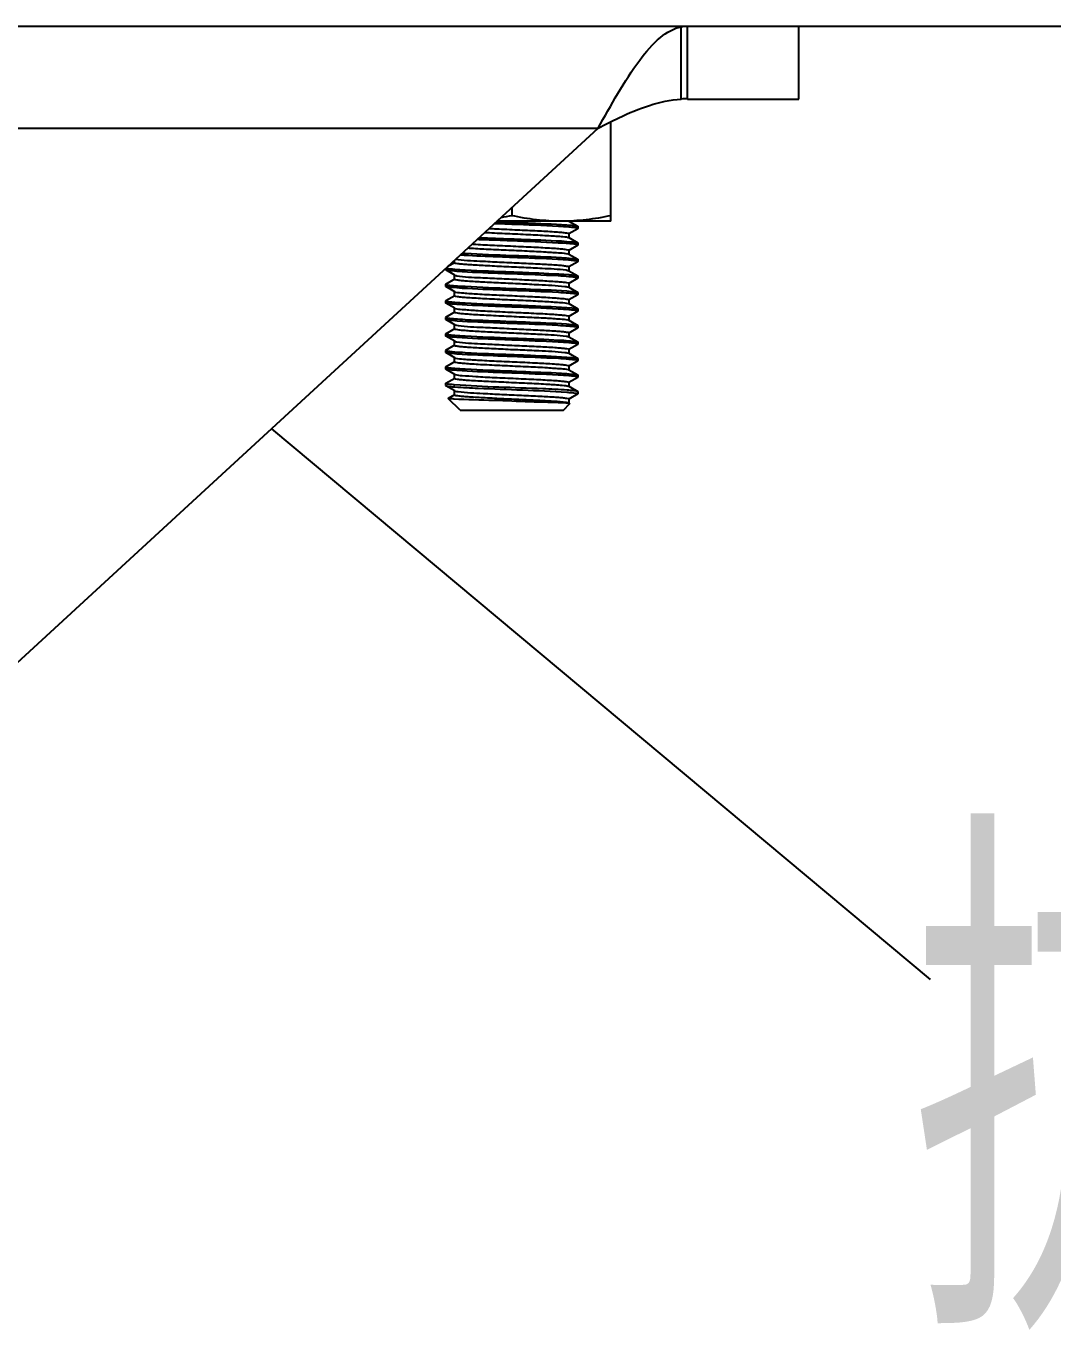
# Model space of a CAD drawing. Extents: x 27938 to 1507990, y 110129 to 923079.
# Drawn here: x 462158 to 463042, y 368415 to 369538 of the extents above; entities that cross this region are included whole.
import ezdxf

# ---------------------------------------------------------------- set-up
doc = ezdxf.new("R2010")
doc.units = 0
doc.header["$LTSCALE"] = 1000
doc.header["$MEASUREMENT"] = 0
doc.layers.add('BZ', color=2, linetype='Continuous')
doc.layers.add('W_DIM', color=4, linetype='Continuous')
doc.styles.get("Standard").update_dxf_attribs({"font": 'gbenor.shx', "bigfont": 'gbcbig.shx'})
doc.styles.add('wwp100', font='txt.shx', dxfattribs={"width": 0.7, "height": 400, "bigfont": 'hztxt.shx'})
doc.dimstyles.get("Standard").update_dxf_attribs({"dimtxt": 0.18, "dimasz": 0.18, "dimexe": 0.18, "dimexo": 0.0625, "dimgap": 0.09, "dimtad": 0, "dimtih": 1, "dimtoh": 1, "dimdec": 4, "dimzin": 0, "dimdsep": 46, "dimtxsty": 'Standard', "dimcen": 0.09, "dimadec": 0, "dimazin": 0, "dimtfac": 1, "dimtdec": 4, "dimtofl": 0, "dimtmove": 0, "dimatfit": 3, "dimfxl": 1, "dimtolj": 1, "dimtzin": 0, "dimarcsym": 0})

msp = doc.modelspace()

# ---------------------------------------------------------------- linework, layer by layer
at = {"linetype": 'Continuous'}
for p, q in [((461755.7, 369537.9), (462823.6, 369537.9)), ((462722.2, 369475), (462722.2, 369537.4)), ((462727.5, 369475.1), (462727.5, 369537.9)), ((462823.6, 369475.1), (462823.6, 369537.9)), ((462727.5, 369475.1), (462823.6, 369475.1)), ((462661.6, 369369.8), (462661.6, 369455.6)), ((461755.7, 369450), (462650.6, 369450)), ((462071.8, 368917.4), (462650.6, 369450)), ((462576.2, 369381.5), (462576.2, 369374.6)), ((462661.6, 369369.8), (462563.4, 369369.8)), ((462625.3, 369369.9), (462633, 369365.5)), ((462633, 369363.4), (462625.3, 369358.9)), ((462633, 369365.5), (462633.2, 369365.3)), ((462633, 369363.4), (462633.2, 369363.5)), ((462633.2, 369365.3), (462633.2, 369363.5)), ((462625.3, 369355.7), (462633, 369351.2)), ((462625.5, 369359.1), (462625.5, 369355.5)), ((462633, 369349.1), (462625.3, 369344.7)), ((462625.3, 369341.5), (462633, 369337)), ((462625.5, 369344.9), (462625.5, 369341.3)), ((462633, 369351.2), (462633.2, 369351.1)), ((462633, 369349.1), (462633.2, 369349.3)), ((462633.2, 369351.1), (462633.2, 369349.3)), ((462521.3, 369331), (462527.1, 369334.4)), ((462527, 369334.2), (462527, 369336.2)), ((462625.4, 369336.3), (462625, 369336.3)), ((462633, 369334.9), (462625.3, 369330.4)), ((462625.5, 369330.6), (462625.5, 369327.1)), ((462633, 369337), (462633.2, 369336.8)), ((462633, 369334.9), (462633.2, 369335.1)), ((462633.2, 369336.8), (462633.2, 369335.1)), ((462519.3, 369329.1), (462519.3, 369328)), ((462519.4, 369327.8), (462519.3, 369328)), ((462527.1, 369323.3), (462519.4, 369327.8)), ((462519.4, 369315.6), (462527.1, 369320.1)), ((462527, 369319.9), (462527, 369323.5)), ((462625.3, 369327.2), (462633, 369322.8)), ((462633, 369320.7), (462625.3, 369316.2)), ((462633, 369322.8), (462633.2, 369322.6)), ((462633, 369320.7), (462633.2, 369320.8)), ((462633.2, 369322.6), (462633.2, 369320.8)), ((462519.4, 369315.6), (462519.3, 369315.5)), ((462519.3, 369315.5), (462519.3, 369313.7)), ((462519.4, 369313.6), (462519.3, 369313.7)), ((462527.1, 369309.1), (462519.4, 369313.6)), ((462527, 369305.7), (462527, 369309.3)), ((462625.1, 369313.1), (462625.3, 369313)), ((462625.3, 369313), (462633, 369308.5)), ((462625.5, 369316.4), (462625.5, 369312.8)), ((462633, 369308.5), (462633.2, 369308.4)), ((462633.2, 369308.4), (462633.2, 369306.6)), ((462519.4, 369301.4), (462519.3, 369301.3)), ((462519.3, 369301.3), (462519.3, 369299.5)), ((462519.4, 369299.3), (462519.3, 369299.5)), ((462519.4, 369301.4), (462527.1, 369305.9)), ((462527.1, 369294.8), (462519.4, 369299.3)), ((462633, 369306.4), (462625.3, 369302)), ((462625.3, 369298.8), (462633, 369294.3)), ((462625.5, 369302.1), (462625.5, 369298.6)), ((462633, 369306.4), (462633.2, 369306.6)), ((462519.4, 369287.2), (462519.3, 369287)), ((462519.3, 369287), (462519.3, 369285.2)), ((462519.4, 369285.1), (462519.3, 369285.2)), ((462519.4, 369287.2), (462527.1, 369291.7)), ((462527.1, 369280.6), (462519.4, 369285.1)), ((462527, 369291.5), (462527, 369295)), ((462527.1, 369294.8), (462527.4, 369294.7)), ((462633, 369292.2), (462625.3, 369287.7)), ((462625.3, 369284.5), (462633, 369280.1)), ((462625.5, 369287.9), (462625.5, 369284.4)), ((462633, 369294.3), (462633.2, 369294.1)), ((462633, 369292.2), (462633.2, 369292.4)), ((462633.2, 369294.1), (462633.2, 369292.4)), ((462519.4, 369272.9), (462527.1, 369277.4)), ((462527, 369277.2), (462527, 369280.8)), ((462625.4, 369279.3), (462625, 369279.3)), ((462633, 369278), (462625.3, 369273.5)), ((462625.5, 369273.7), (462625.5, 369270.1)), ((462633, 369280.1), (462633.2, 369279.9)), ((462633, 369278), (462633.2, 369278.1)), ((462633.2, 369279.9), (462633.2, 369278.1)), ((462519.4, 369272.9), (462519.3, 369272.8)), ((462519.3, 369272.8), (462519.3, 369271)), ((462519.4, 369270.9), (462519.3, 369271)), ((462527.1, 369266.4), (462519.4, 369270.9)), ((462519.4, 369258.7), (462527.1, 369263.2)), ((462527, 369263), (462527, 369266.6)), ((462625.3, 369270.3), (462633, 369265.8)), ((462633, 369263.7), (462625.3, 369259.3)), ((462633, 369265.8), (462633.2, 369265.7)), ((462633, 369263.7), (462633.2, 369263.9)), ((462633.2, 369265.7), (462633.2, 369263.9)), ((462519.4, 369258.7), (462519.3, 369258.5)), ((462519.3, 369258.5), (462519.3, 369256.8)), ((462519.4, 369256.6), (462519.3, 369256.8)), ((462527.1, 369252.1), (462519.4, 369256.6)), ((462527, 369248.8), (462527, 369252.3)), ((462625.1, 369256.2), (462625.3, 369256.1)), ((462625.3, 369256.1), (462633, 369251.6)), ((462625.5, 369259.4), (462625.5, 369255.9)), ((462633, 369251.6), (462633.2, 369251.4)), ((462633.2, 369251.4), (462633.2, 369249.7)), ((462519.4, 369244.5), (462519.3, 369244.3)), ((462519.3, 369244.3), (462519.3, 369242.5)), ((462519.4, 369242.4), (462519.3, 369242.5)), ((462519.4, 369244.5), (462527.1, 369248.9)), ((462527.1, 369237.9), (462519.4, 369242.4)), ((462633, 369249.5), (462625.3, 369245)), ((462625.3, 369241.8), (462633, 369237.4)), ((462625.5, 369245.2), (462625.5, 369241.6)), ((462633, 369249.5), (462633.2, 369249.7)), ((462519.3, 369230.1), (462519.4, 369230.2)), ((462519.3, 369230.1), (462519.3, 369228.3)), ((462519.4, 369230.2), (462527.1, 369234.7)), ((462519.8, 369229.8), (462519.6, 369229.8)), ((462527, 369234.5), (462527, 369238.1)), ((462527.1, 369237.9), (462527.4, 369237.8)), ((462633, 369235.3), (462625.3, 369230.8)), ((462625.5, 369231), (462625.5, 369227.4)), ((462633, 369237.4), (462633.2, 369237.2)), ((462633, 369235.3), (462633.2, 369235.4)), ((462633.2, 369237.2), (462633.2, 369235.4)), ((462519.3, 369228.3), (462519.4, 369228.1)), ((462527.1, 369223.7), (462519.4, 369228.1)), ((462521.6, 369217.2), (462521.7, 369217.3)), ((462531.7, 369207.1), (462521.6, 369217.2)), ((462521.7, 369217.3), (462527.1, 369220.5)), ((462527, 369220.3), (462527, 369223.8)), ((462625.3, 369227.6), (462633, 369223.1)), ((462633, 369221), (462625.3, 369216.6)), ((462633.2, 369223), (462633, 369223.1)), ((462633, 369221), (462633.2, 369221.2)), ((462633.2, 369223), (462633.2, 369221.2)), ((462531.7, 369207.1), (462620.7, 369207.1)), ((462620.7, 369207.1), (462626.3, 369212.7)), ((462624.9, 369213.1), (462625.6, 369213)), ((462625.5, 369216.7), (462625.5, 369213.2)), ((462626.2, 369212.8), (462626.3, 369212.7))]:
    msp.add_line(p, q, dxfattribs=at)
for centre, radius, start, end in [((462727.6, 369381.3), 93.9, 90.0412, 93.2711), ((462837.3, 376030.4), 6666.6, 267.64239, 267.75562), ((462613.2, 369207.9), 157.3, 84.5776, 85.5479), ((462622.8, 369334.3), 7.65, 75.6696, 76.5396), ((462612.8, 369189.9), 161.1, 84.6498, 85.5433), ((462540, 369493.4), 165.4, 264.7268, 265.5405), ((462613.2, 369166.3), 156.2, 84.5514, 85.5534), ((462539.6, 369475.3), 161.5, 264.6569, 265.5429), ((462613.2, 369150.9), 157.3, 84.5776, 85.5479), ((462539.7, 369461.4), 161.9, 264.6627, 265.5428), ((462539.5, 369445), 159.7, 264.6243, 265.5438), ((462528.5, 369297.8), 3.29, 250.9561, 252.0907), ((462622.8, 369277.4), 7.65, 75.6696, 76.5396), ((462612.8, 369132.9), 161.1, 84.6498, 85.5433), ((462540, 369436.5), 165.4, 264.7268, 265.5405), ((462613.2, 369109.4), 156.2, 84.5514, 85.5534), ((462539.6, 369418.3), 161.5, 264.6569, 265.5429), ((462613.2, 369094), 157.3, 84.5776, 85.5479), ((462539.7, 369404.5), 161.9, 264.6627, 265.5428), ((462542.7, 369427.4), 199.1, 265.24, 265.547), ((462528.5, 369240.9), 3.29, 250.9561, 252.0907), ((462612.8, 369076), 161.1, 84.6498, 85.5433), ((462542.3, 369420.8), 194.3, 265.186, 265.5314), ((462622.8, 369220.4), 7.65, 75.6696, 76.5396)]:
    msp.add_arc(centre, radius, start, end, dxfattribs=at)
for points, knots in [([(462650.6, 369450), (462661.8, 369470), (462677, 369498.1), (462701.7, 369527.7), (462715.7, 369536.1), (462722.2, 369537.4)], [0, 0, 0, 0, 0.595771, 0.825429, 1, 1, 1, 1]), ([(462650.6, 369450), (462656.6, 369453), (462679, 369464.6), (462703.6, 369473.9), (462722.2, 369475)], [0, 0, 0, 0, 0.263255, 1, 1, 1, 1]), ([(462618.9, 369369.8), (462611.8, 369369.8), (462597.4, 369370.7), (462583.2, 369373.1), (462576.2, 369374.6)], [0, 0, 0, 0, 0.499234, 1, 1, 1, 1]), ([(462661.6, 369374.6), (462654.6, 369373.1), (462640.4, 369370.7), (462626.1, 369369.8), (462618.9, 369369.8)], [0, 0, 0, 0, 0.500766, 1, 1, 1, 1]), ([(462556.7, 369363.6), (462558.8, 369363.5), (462566.9, 369363.1), (462580.8, 369362.4), (462597.3, 369361.7), (462609.8, 369361), (462617.6, 369360.4), (462621.8, 369360.1), (462623.8, 369359.6), (462625.5, 369359.4), (462625.5, 369359.1)], [0.2952259, 0.2952259, 0.2952259, 0.2952259, 0.3597255, 0.5435065, 0.720761, 0.8677534, 0.9235306, 0.9648771, 0.9904898, 1, 1, 1, 1]), ([(462576.2, 369367.1), (462572.2, 369367.3), (462567.2, 369367.5), (462562.2, 369367.7), (462561.2, 369367.7)], [0, 0, 0, 0, 0.280726, 0.3502962, 0.3502962, 0.3502962, 0.3502962]), ([(462576.2, 369368.9), (462581.6, 369368.7), (462598.9, 369367.9), (462616.2, 369367.4), (462628.1, 369366.3)], [0, 0, 0, 0, 0.309919, 1, 1, 1, 1]), ([(462625.4, 369364.7), (462622.4, 369365), (462606, 369366), (462589.6, 369366.6), (462576.2, 369367.1)], [0, 0, 0, 0, 0.184493, 1, 1, 1, 1]), ([(462632.6, 369363.9), (462632.3, 369363.9), (462630.8, 369364.2), (462629.3, 369364.4), (462628, 369364.5)], [0, 0, 0, 0, 0.160696, 1, 1, 1, 1]), ([(462628.1, 369366.3), (462628.7, 369366.2), (462630.3, 369366), (462632.1, 369366), (462633, 369365.5)], [0, 0, 0, 0, 0.378482, 1, 1, 1, 1]), ([(462633.2, 369363.5), (462633.2, 369363.6), (462632.9, 369363.8), (462632.7, 369363.8), (462632.6, 369363.9)], [0, 0, 0, 0, 0.318595, 1, 1, 1, 1]), ([(462576.2, 369352.9), (462570.9, 369353.1), (462560.9, 369353.5), (462551, 369353.8), (462546.4, 369354)], [0, 0, 0, 0, 0.3090732, 0.5771866, 0.5771866, 0.5771866, 0.5771866]), ([(462553, 369360.2), (462553.6, 369360.2), (462560.1, 369359.8), (462572.6, 369359.3), (462589.9, 369358.4), (462605.4, 369357.7), (462616.8, 369356.8), (462622.9, 369356.5), (462624.9, 369355.9)], [0.2673996, 0.2673996, 0.2673996, 0.2673996, 0.2848149, 0.464601, 0.6497295, 0.8147596, 0.937049, 1, 1, 1, 1]), ([(462576.2, 369354.6), (462581.6, 369354.4), (462598.8, 369353.7), (462616.1, 369353.2), (462628, 369352.1)], [0, 0, 0, 0, 0.309586, 1, 1, 1, 1]), ([(462625.4, 369350.5), (462622.3, 369350.7), (462606, 369351.7), (462589.6, 369352.3), (462576.2, 369352.9)], [0, 0, 0, 0, 0.184541, 1, 1, 1, 1]), ([(462624.9, 369355.9), (462625, 369355.9), (462625.1, 369355.8), (462625.2, 369355.7), (462625.3, 369355.7)], [0, 0, 0, 0, 0.569522, 1, 1, 1, 1]), ([(462628, 369352.1), (462628.7, 369352), (462630.3, 369351.8), (462632.1, 369351.8), (462633, 369351.2)], [0, 0, 0, 0, 0.378727, 1, 1, 1, 1]), ([(462533.6, 369342.3), (462534.5, 369342.3), (462548.6, 369341.5), (462562.9, 369340.9), (462576.2, 369340.4)], [0.1333592, 0.1333592, 0.1333592, 0.1333592, 0.1845089, 1, 1, 1, 1]), ([(462538.5, 369346.8), (462538.9, 369346.8), (462544.1, 369346.4), (462555.1, 369345.8), (462571.7, 369345.1), (462588.8, 369344.3), (462604.3, 369343.5), (462616, 369342.7), (462622.4, 369342.3), (462624.5, 369341.7)], [0.1194923, 0.1194923, 0.1194923, 0.1194923, 0.1322772, 0.2793046, 0.4565879, 0.6403849, 0.8060766, 0.931494, 1, 1, 1, 1]), ([(462542.2, 369350.2), (462543.2, 369350.1), (462549.6, 369349.6), (462562.2, 369349.1), (462579.6, 369348.3), (462596.5, 369347.5), (462609.3, 369346.8), (462617.3, 369346.2), (462621.7, 369345.8), (462623.8, 369345.4), (462625.5, 369345.2), (462625.5, 369344.9)], [0.1500082, 0.1500082, 0.1500082, 0.1500082, 0.1823338, 0.3471353, 0.5327057, 0.7133282, 0.8639751, 0.9213168, 0.9638559, 0.9902263, 1, 1, 1, 1]), ([(462624.7, 369341.7), (462624.8, 369341.7), (462625, 369341.6), (462625.2, 369341.5), (462625.3, 369341.5)], [0, 0, 0, 0, 0.585672, 1, 1, 1, 1]), ([(462632.5, 369349.6), (462632.3, 369349.7), (462630.7, 369350), (462629.2, 369350.2), (462627.9, 369350.3)], [0, 0, 0, 0, 0.16229, 1, 1, 1, 1]), ([(462633.2, 369349.3), (462633.2, 369349.4), (462632.9, 369349.5), (462632.7, 369349.6), (462632.5, 369349.6)], [0, 0, 0, 0, 0.315177, 1, 1, 1, 1]), ([(462527, 369334.2), (462527, 369334.2), (462527, 369334.1), (462527, 369334.1), (462527, 369334.1)], [0, 0, 0, 0, 0.463467, 1, 1, 1, 1]), ([(462527, 369334.1), (462527.3, 369333.8), (462528.6, 369333.6), (462531, 369333.2), (462535, 369332.9), (462542.5, 369332.3), (462554.2, 369331.7), (462569.8, 369330.9), (462586.2, 369330.2), (462604.1, 369329.2), (462616.3, 369328.8), (462623.1, 369327.8)], [0, 0, 0, 0, 0.011937, 0.038615, 0.07957, 0.133598, 0.274096, 0.443272, 0.620779, 0.785256, 1, 1, 1, 1]), ([(462530, 369336.9), (462537.1, 369336), (462549.7, 369335.5), (462568, 369334.5), (462584.4, 369333.8), (462599.8, 369333.1), (462611.3, 369332.4), (462618.4, 369331.9), (462622.2, 369331.5), (462624, 369331.1), (462625.5, 369330.9), (462625.5, 369330.6)], [0, 0, 0, 0, 0.226556, 0.394464, 0.573122, 0.741029, 0.877994, 0.929534, 0.967621, 0.99116, 1, 1, 1, 1]), ([(462576.2, 369338.6), (462570.9, 369338.8), (462556.1, 369339.5), (462541.3, 369339.9), (462531.8, 369340.6)], [0, 0, 0, 0, 0.3078949, 0.8635376, 0.8635376, 0.8635376, 0.8635376]), ([(462576.2, 369340.4), (462581.5, 369340.2), (462598.8, 369339.5), (462616, 369339), (462627.9, 369337.8)], [0, 0, 0, 0, 0.308784, 1, 1, 1, 1]), ([(462625, 369336.3), (462622, 369336.5), (462605.8, 369337.5), (462589.5, 369338.1), (462576.2, 369338.6)], [0, 0, 0, 0, 0.186017, 1, 1, 1, 1]), ([(462631.2, 369335.7), (462630.8, 369335.7), (462628.9, 369336), (462627, 369336.1), (462625.4, 369336.3)], [0, 0, 0, 0, 0.190958, 1, 1, 1, 1]), ([(462627.9, 369337.8), (462628.5, 369337.8), (462630.2, 369337.5), (462632.1, 369337.5), (462633, 369337)], [0, 0, 0, 0, 0.379378, 1, 1, 1, 1]), ([(462633.2, 369335.1), (462633.2, 369335.1), (462632.5, 369335.6), (462631.8, 369335.6), (462631.2, 369335.7)], [0, 0, 0, 0, 0.092798, 1, 1, 1, 1]), ([(462524.6, 369327), (462523.9, 369327), (462522.2, 369327.3), (462520.4, 369327.2), (462519.4, 369327.8)], [0, 0, 0, 0, 0.379419, 1, 1, 1, 1]), ([(462519.9, 369329.4), (462520.2, 369329.3), (462521.8, 369329), (462523.4, 369328.9), (462524.8, 369328.7)], [0, 0, 0, 0, 0.163149, 1, 1, 1, 1]), ([(462576.2, 369324.4), (462570.9, 369324.6), (462553.7, 369325.3), (462536.5, 369325.8), (462524.6, 369327)], [0, 0, 0, 0, 0.308711, 1, 1, 1, 1]), ([(462527, 369319.9), (462527, 369319.7), (462528.4, 369319.5), (462530.2, 369319.1), (462533.9, 369318.7), (462540.8, 369318.2), (462552, 369317.5), (462567.1, 369316.8), (462583.3, 369316.1), (462601.7, 369315.1), (462614.4, 369314.6), (462621.8, 369313.7)], [0, 0, 0, 0, 0.008683, 0.031763, 0.069103, 0.119686, 0.254361, 0.420111, 0.597552, 0.765912, 1, 1, 1, 1]), ([(462527.1, 369328.5), (462530.1, 369328.3), (462546.5, 369327.3), (462562.9, 369326.7), (462576.2, 369326.2)], [0, 0, 0, 0, 0.184619, 1, 1, 1, 1]), ([(462527.1, 369323.3), (462527.3, 369323.2), (462527.9, 369323.1), (462528.4, 369322.9), (462528.8, 369322.9)], [0, 0, 0, 0, 0.374139, 1, 1, 1, 1]), ([(462528.8, 369322.9), (462535.5, 369321.7), (462547.8, 369321.4), (462565.8, 369320.4), (462582.6, 369319.7), (462598.6, 369318.9), (462610.5, 369318.2), (462618, 369317.6), (462622, 369317.3), (462623.9, 369316.9), (462625.5, 369316.7), (462625.5, 369316.4)], [0, 0, 0, 0, 0.210773, 0.377666, 0.558838, 0.731273, 0.873076, 0.926648, 0.966309, 0.990838, 1, 1, 1, 1]), ([(462576.2, 369326.2), (462581.1, 369326), (462597.4, 369325.3), (462613.8, 369324.7), (462625.3, 369323.8)], [0, 0, 0, 0, 0.297814, 1, 1, 1, 1]), ([(462625.4, 369322), (462622.3, 369322.3), (462606, 369323.3), (462589.6, 369323.9), (462576.2, 369324.4)], [0, 0, 0, 0, 0.184504, 1, 1, 1, 1]), ([(462623.1, 369327.8), (462623.4, 369327.7), (462624.1, 369327.6), (462624.9, 369327.5), (462625.3, 369327.2)], [0, 0, 0, 0, 0.353551, 1, 1, 1, 1]), ([(462625.3, 369323.8), (462627.1, 369323.7), (462629.6, 369323.3), (462632.3, 369323.2), (462633, 369322.8)], [0, 0, 0, 0, 0.683777, 1, 1, 1, 1]), ([(462632.6, 369321.2), (462632.3, 369321.2), (462630.9, 369321.5), (462629.3, 369321.7), (462628.1, 369321.8)], [0, 0, 0, 0, 0.160861, 1, 1, 1, 1]), ([(462633.2, 369320.8), (462633.2, 369320.9), (462632.9, 369321.1), (462632.7, 369321.1), (462632.6, 369321.2)], [0, 0, 0, 0, 0.319044, 1, 1, 1, 1]), ([(462519.3, 369315.5), (462519.3, 369315.4), (462519.5, 369315.3), (462519.7, 369315.2), (462519.9, 369315.2)], [0, 0, 0, 0, 0.318137, 1, 1, 1, 1]), ([(462524.6, 369312.7), (462523.9, 369312.8), (462522.2, 369313), (462520.4, 369313), (462519.4, 369313.6)], [0, 0, 0, 0, 0.379512, 1, 1, 1, 1]), ([(462519.9, 369315.2), (462520.1, 369315.1), (462521.7, 369314.8), (462523.3, 369314.6), (462524.6, 369314.5)], [0, 0, 0, 0, 0.159502, 1, 1, 1, 1]), ([(462576.2, 369310.2), (462570.9, 369310.4), (462553.7, 369311.1), (462536.5, 369311.6), (462524.6, 369312.7)], [0, 0, 0, 0, 0.308641, 1, 1, 1, 1]), ([(462527.1, 369314.3), (462530.1, 369314.1), (462546.5, 369313.1), (462562.9, 369312.5), (462576.2, 369311.9)], [0, 0, 0, 0, 0.184538, 1, 1, 1, 1]), ([(462527.1, 369309.1), (462527.2, 369309), (462527.5, 369308.9), (462527.7, 369308.9), (462527.9, 369308.8)], [0, 0, 0, 0, 0.406881, 1, 1, 1, 1]), ([(462527.9, 369308.8), (462530.1, 369308.3), (462536.4, 369307.9), (462548.1, 369307), (462563.6, 369306.3), (462580.8, 369305.5), (462597.3, 369304.7), (462609.8, 369304.1), (462617.6, 369303.4), (462621.8, 369303.1), (462623.8, 369302.7), (462625.5, 369302.5), (462625.5, 369302.1)], [0, 0, 0, 0, 0.068576, 0.194029, 0.359725, 0.543506, 0.720761, 0.867753, 0.923531, 0.964877, 0.99049, 1, 1, 1, 1]), ([(462576.2, 369311.9), (462581.6, 369311.7), (462598.9, 369311), (462616.2, 369310.5), (462628.1, 369309.3)], [0, 0, 0, 0, 0.309919, 1, 1, 1, 1]), ([(462625.4, 369307.8), (462622.4, 369308), (462606, 369309), (462589.6, 369309.6), (462576.2, 369310.2)], [0, 0, 0, 0, 0.184493, 1, 1, 1, 1]), ([(462621.8, 369313.7), (462622.2, 369313.7), (462623.3, 369313.5), (462624.4, 369313.4), (462625.1, 369313.1)], [0, 0, 0, 0, 0.341642, 1, 1, 1, 1]), ([(462632.6, 369306.9), (462632.3, 369307), (462630.8, 369307.3), (462629.3, 369307.4), (462628, 369307.6)], [0, 0, 0, 0, 0.160696, 1, 1, 1, 1]), ([(462628.1, 369309.3), (462628.7, 369309.3), (462630.3, 369309), (462632.1, 369309.1), (462633, 369308.5)], [0, 0, 0, 0, 0.378482, 1, 1, 1, 1]), ([(462519.3, 369301.3), (462519.3, 369301.2), (462519.5, 369301), (462519.8, 369301), (462519.9, 369300.9)], [0, 0, 0, 0, 0.314295, 1, 1, 1, 1]), ([(462524.5, 369298.5), (462523.9, 369298.6), (462522.2, 369298.8), (462520.3, 369298.8), (462519.4, 369299.3)], [0, 0, 0, 0, 0.379133, 1, 1, 1, 1]), ([(462519.9, 369300.9), (462520.2, 369300.8), (462521.7, 369300.5), (462523.3, 369300.4), (462524.6, 369300.3)], [0, 0, 0, 0, 0.163341, 1, 1, 1, 1]), ([(462576.2, 369295.9), (462570.9, 369296.1), (462553.7, 369296.9), (462536.4, 369297.4), (462524.5, 369298.5)], [0, 0, 0, 0, 0.309073, 1, 1, 1, 1]), ([(462527, 369305.7), (462527, 369305.4), (462528.7, 369305.2), (462530.7, 369304.7), (462535.1, 369304.4), (462543, 369303.8), (462555.8, 369303.1), (462572.6, 369302.3), (462589.9, 369301.5), (462605.4, 369300.8), (462616.8, 369299.9), (462622.9, 369299.5), (462624.9, 369298.9)], [0, 0, 0, 0, 0.009703, 0.035887, 0.07813, 0.135078, 0.284815, 0.464601, 0.649729, 0.81476, 0.937049, 1, 1, 1, 1]), ([(462527.1, 369300.1), (462530.1, 369299.8), (462546.5, 369298.8), (462562.9, 369298.2), (462576.2, 369297.7)], [0, 0, 0, 0, 0.184553, 1, 1, 1, 1]), ([(462576.2, 369297.7), (462581.6, 369297.5), (462598.8, 369296.7), (462616.1, 369296.2), (462628, 369295.1)], [0, 0, 0, 0, 0.309586, 1, 1, 1, 1]), ([(462625.4, 369293.6), (462622.3, 369293.8), (462606, 369294.8), (462589.6, 369295.4), (462576.2, 369295.9)], [0, 0, 0, 0, 0.184541, 1, 1, 1, 1]), ([(462624.9, 369298.9), (462625, 369298.9), (462625.1, 369298.9), (462625.2, 369298.8), (462625.3, 369298.8)], [0, 0, 0, 0, 0.569522, 1, 1, 1, 1]), ([(462633.2, 369306.6), (462633.2, 369306.7), (462632.9, 369306.8), (462632.7, 369306.9), (462632.6, 369306.9)], [0, 0, 0, 0, 0.318595, 1, 1, 1, 1]), ([(462519.3, 369287), (462519.3, 369287), (462519.5, 369286.8), (462519.7, 369286.7), (462519.8, 369286.7)], [0, 0, 0, 0, 0.319254, 1, 1, 1, 1]), ([(462524.8, 369284.2), (462524.1, 369284.3), (462522.3, 369284.5), (462520.4, 369284.5), (462519.4, 369285.1)], [0, 0, 0, 0, 0.380051, 1, 1, 1, 1]), ([(462519.8, 369286.7), (462520.1, 369286.6), (462521.6, 369286.3), (462523.2, 369286.2), (462524.5, 369286)], [0, 0, 0, 0, 0.159053, 1, 1, 1, 1]), ([(462527, 369291.5), (462527, 369291.2), (462528.6, 369291), (462530.6, 369290.5), (462534.9, 369290.2), (462542.7, 369289.6), (462555.1, 369288.9), (462571.7, 369288.1), (462588.8, 369287.3), (462604.3, 369286.6), (462616, 369285.8), (462622.4, 369285.3), (462624.5, 369284.8)], [0, 0, 0, 0, 0.009517, 0.035128, 0.076492, 0.132277, 0.279305, 0.456588, 0.640385, 0.806077, 0.931494, 1, 1, 1, 1]), ([(462527.1, 369285.8), (462530.1, 369285.6), (462546.5, 369284.6), (462562.9, 369284), (462576.2, 369283.5)], [0, 0, 0, 0, 0.184509, 1, 1, 1, 1]), ([(462527.5, 369294.7), (462529.4, 369294.1), (462535.4, 369293.8), (462546.7, 369292.8), (462562.2, 369292.1), (462579.6, 369291.3), (462596.5, 369290.5), (462609.3, 369289.9), (462617.3, 369289.2), (462621.7, 369288.9), (462623.8, 369288.4), (462625.5, 369288.2), (462625.5, 369287.9)], [0, 0, 0, 0, 0.061098, 0.182334, 0.347135, 0.532706, 0.713328, 0.863975, 0.921317, 0.963856, 0.990226, 1, 1, 1, 1]), ([(462624.7, 369284.8), (462624.8, 369284.7), (462625, 369284.7), (462625.2, 369284.6), (462625.3, 369284.5)], [0, 0, 0, 0, 0.585672, 1, 1, 1, 1]), ([(462632.5, 369292.7), (462632.3, 369292.8), (462630.7, 369293.1), (462629.2, 369293.2), (462627.9, 369293.3)], [0, 0, 0, 0, 0.16229, 1, 1, 1, 1]), ([(462628, 369295.1), (462628.7, 369295), (462630.3, 369294.8), (462632.1, 369294.8), (462633, 369294.3)], [0, 0, 0, 0, 0.378727, 1, 1, 1, 1]), ([(462633.2, 369292.4), (462633.2, 369292.4), (462632.9, 369292.6), (462632.7, 369292.7), (462632.5, 369292.7)], [0, 0, 0, 0, 0.315177, 1, 1, 1, 1]), ([(462576.2, 369281.7), (462570.9, 369281.9), (462553.8, 369282.6), (462536.6, 369283.1), (462524.8, 369284.2)], [0, 0, 0, 0, 0.307895, 1, 1, 1, 1]), ([(462527, 369277.2), (462527, 369277.2), (462527, 369277.2), (462527, 369277.2), (462527, 369277.1)], [0, 0, 0, 0, 0.463467, 1, 1, 1, 1]), ([(462527, 369277.1), (462527.3, 369276.9), (462528.6, 369276.7), (462531, 369276.2), (462535, 369275.9), (462542.5, 369275.3), (462554.2, 369274.7), (462569.8, 369274), (462586.2, 369273.2), (462604.1, 369272.3), (462616.3, 369271.8), (462623.1, 369270.8)], [0, 0, 0, 0, 0.011937, 0.038615, 0.07957, 0.133598, 0.274096, 0.443272, 0.620779, 0.785256, 1, 1, 1, 1]), ([(462527.1, 369280.6), (462527.3, 369280.5), (462528.2, 369280.2), (462529.1, 369280.1), (462530, 369280)], [0, 0, 0, 0, 0.140461, 1, 1, 1, 1]), ([(462530, 369280), (462537.1, 369279), (462549.7, 369278.6), (462568, 369277.6), (462584.4, 369276.9), (462599.8, 369276.1), (462611.3, 369275.5), (462618.4, 369274.9), (462622.2, 369274.6), (462624, 369274.2), (462625.5, 369274), (462625.5, 369273.7)], [0, 0, 0, 0, 0.226556, 0.394464, 0.573122, 0.741029, 0.877994, 0.929534, 0.967621, 0.99116, 1, 1, 1, 1]), ([(462576.2, 369283.5), (462581.5, 369283.3), (462598.8, 369282.5), (462616, 369282), (462627.9, 369280.9)], [0, 0, 0, 0, 0.308784, 1, 1, 1, 1]), ([(462625, 369279.3), (462622, 369279.6), (462605.8, 369280.6), (462589.5, 369281.2), (462576.2, 369281.7)], [0, 0, 0, 0, 0.186017, 1, 1, 1, 1]), ([(462631.2, 369278.7), (462630.8, 369278.8), (462628.9, 369279), (462627, 369279.2), (462625.4, 369279.3)], [0, 0, 0, 0, 0.190958, 1, 1, 1, 1]), ([(462627.9, 369280.9), (462628.5, 369280.8), (462630.2, 369280.6), (462632.1, 369280.6), (462633, 369280.1)], [0, 0, 0, 0, 0.379378, 1, 1, 1, 1]), ([(462633.2, 369278.1), (462633.2, 369278.2), (462632.5, 369278.7), (462631.8, 369278.6), (462631.2, 369278.7)], [0, 0, 0, 0, 0.092798, 1, 1, 1, 1]), ([(462519.3, 369272.8), (462519.3, 369272.7), (462519.6, 369272.5), (462519.8, 369272.5), (462519.9, 369272.4)], [0, 0, 0, 0, 0.312916, 1, 1, 1, 1]), ([(462524.6, 369270), (462523.9, 369270.1), (462522.2, 369270.3), (462520.4, 369270.3), (462519.4, 369270.9)], [0, 0, 0, 0, 0.379419, 1, 1, 1, 1]), ([(462519.9, 369272.4), (462520.2, 369272.4), (462521.8, 369272.1), (462523.4, 369271.9), (462524.8, 369271.8)], [0, 0, 0, 0, 0.163149, 1, 1, 1, 1]), ([(462576.2, 369267.4), (462570.9, 369267.7), (462553.7, 369268.4), (462536.5, 369268.9), (462524.6, 369270)], [0, 0, 0, 0, 0.308711, 1, 1, 1, 1]), ([(462527, 369263), (462527, 369262.7), (462528.4, 369262.5), (462530.2, 369262.1), (462533.9, 369261.8), (462540.8, 369261.2), (462552, 369260.6), (462567.1, 369259.8), (462583.3, 369259.1), (462601.7, 369258.2), (462614.4, 369257.7), (462621.8, 369256.8)], [0, 0, 0, 0, 0.008683, 0.031763, 0.069103, 0.119686, 0.254361, 0.420111, 0.597552, 0.765912, 1, 1, 1, 1]), ([(462527.1, 369271.6), (462530.1, 369271.3), (462546.5, 369270.4), (462562.9, 369269.8), (462576.2, 369269.2)], [0, 0, 0, 0, 0.184619, 1, 1, 1, 1]), ([(462527.1, 369266.4), (462527.3, 369266.3), (462527.9, 369266.1), (462528.4, 369266), (462528.8, 369265.9)], [0, 0, 0, 0, 0.374139, 1, 1, 1, 1]), ([(462528.8, 369265.9), (462535.5, 369264.8), (462547.8, 369264.5), (462565.8, 369263.4), (462582.6, 369262.7), (462598.6, 369261.9), (462610.5, 369261.3), (462618, 369260.7), (462622, 369260.4), (462623.9, 369259.9), (462625.5, 369259.7), (462625.5, 369259.4)], [0, 0, 0, 0, 0.210773, 0.377666, 0.558838, 0.731273, 0.873076, 0.926648, 0.966309, 0.990838, 1, 1, 1, 1]), ([(462576.2, 369269.2), (462581.1, 369269), (462597.4, 369268.4), (462613.8, 369267.8), (462625.3, 369266.9)], [0, 0, 0, 0, 0.297814, 1, 1, 1, 1]), ([(462625.4, 369265.1), (462622.3, 369265.3), (462606, 369266.3), (462589.6, 369266.9), (462576.2, 369267.4)], [0, 0, 0, 0, 0.184504, 1, 1, 1, 1]), ([(462623.1, 369270.8), (462623.4, 369270.8), (462624.1, 369270.6), (462624.9, 369270.5), (462625.3, 369270.3)], [0, 0, 0, 0, 0.353551, 1, 1, 1, 1]), ([(462625.3, 369266.9), (462627.1, 369266.7), (462629.6, 369266.4), (462632.3, 369266.2), (462633, 369265.8)], [0, 0, 0, 0, 0.683777, 1, 1, 1, 1]), ([(462632.6, 369264.2), (462632.3, 369264.3), (462630.9, 369264.6), (462629.3, 369264.7), (462628.1, 369264.9)], [0, 0, 0, 0, 0.160861, 1, 1, 1, 1]), ([(462633.2, 369263.9), (462633.2, 369264), (462632.9, 369264.1), (462632.7, 369264.2), (462632.6, 369264.2)], [0, 0, 0, 0, 0.319044, 1, 1, 1, 1]), ([(462519.3, 369258.5), (462519.3, 369258.5), (462519.5, 369258.3), (462519.7, 369258.3), (462519.9, 369258.2)], [0, 0, 0, 0, 0.318137, 1, 1, 1, 1]), ([(462524.6, 369255.8), (462523.9, 369255.8), (462522.2, 369256.1), (462520.4, 369256.1), (462519.4, 369256.6)], [0, 0, 0, 0, 0.379512, 1, 1, 1, 1]), ([(462519.9, 369258.2), (462520.1, 369258.2), (462521.7, 369257.8), (462523.3, 369257.7), (462524.6, 369257.6)], [0, 0, 0, 0, 0.159502, 1, 1, 1, 1]), ([(462576.2, 369253.2), (462570.9, 369253.4), (462553.7, 369254.2), (462536.5, 369254.7), (462524.6, 369255.8)], [0, 0, 0, 0, 0.308641, 1, 1, 1, 1]), ([(462527.1, 369257.3), (462530.1, 369257.1), (462546.5, 369256.1), (462562.9, 369255.5), (462576.2, 369255)], [0, 0, 0, 0, 0.184538, 1, 1, 1, 1]), ([(462527.1, 369252.1), (462527.2, 369252.1), (462527.5, 369252), (462527.7, 369251.9), (462527.9, 369251.9)], [0, 0, 0, 0, 0.406881, 1, 1, 1, 1]), ([(462527.9, 369251.9), (462530.1, 369251.4), (462536.4, 369250.9), (462548.1, 369250.1), (462563.6, 369249.3), (462580.8, 369248.6), (462597.3, 369247.8), (462609.8, 369247.1), (462617.6, 369246.5), (462621.8, 369246.2), (462623.8, 369245.7), (462625.5, 369245.5), (462625.5, 369245.2)], [0, 0, 0, 0, 0.068576, 0.194029, 0.359725, 0.543506, 0.720761, 0.867753, 0.923531, 0.964877, 0.99049, 1, 1, 1, 1]), ([(462576.2, 369255), (462581.6, 369254.8), (462598.9, 369254), (462616.2, 369253.5), (462628.1, 369252.4)], [0, 0, 0, 0, 0.309919, 1, 1, 1, 1]), ([(462625.4, 369250.9), (462622.4, 369251.1), (462606, 369252.1), (462589.6, 369252.7), (462576.2, 369253.2)], [0, 0, 0, 0, 0.184493, 1, 1, 1, 1]), ([(462621.8, 369256.8), (462622.2, 369256.7), (462623.3, 369256.6), (462624.4, 369256.4), (462625.1, 369256.2)], [0, 0, 0, 0, 0.341642, 1, 1, 1, 1]), ([(462628.1, 369252.4), (462628.7, 369252.3), (462630.3, 369252.1), (462632.1, 369252.1), (462633, 369251.6)], [0, 0, 0, 0, 0.378482, 1, 1, 1, 1]), ([(462519.3, 369244.3), (462519.3, 369244.2), (462519.5, 369244.1), (462519.8, 369244), (462519.9, 369244)], [0, 0, 0, 0, 0.314295, 1, 1, 1, 1]), ([(462524.5, 369241.6), (462523.9, 369241.6), (462522.2, 369241.9), (462520.3, 369241.8), (462519.4, 369242.4)], [0, 0, 0, 0, 0.379133, 1, 1, 1, 1]), ([(462519.9, 369244), (462520.2, 369243.9), (462521.7, 369243.6), (462523.3, 369243.4), (462524.6, 369243.3)], [0, 0, 0, 0, 0.163341, 1, 1, 1, 1]), ([(462576.2, 369239), (462570.9, 369239.2), (462553.7, 369239.9), (462536.4, 369240.4), (462524.5, 369241.6)], [0, 0, 0, 0, 0.309073, 1, 1, 1, 1]), ([(462527, 369248.8), (462527, 369248.4), (462528.7, 369248.3), (462530.7, 369247.8), (462535.1, 369247.5), (462543, 369246.8), (462555.8, 369246.2), (462572.6, 369245.4), (462589.9, 369244.6), (462605.4, 369243.9), (462616.8, 369242.9), (462622.9, 369242.6), (462624.9, 369242)], [0, 0, 0, 0, 0.009703, 0.035887, 0.07813, 0.135078, 0.284815, 0.464601, 0.649729, 0.81476, 0.937049, 1, 1, 1, 1]), ([(462527.1, 369243.1), (462530.1, 369242.9), (462546.5, 369241.9), (462562.9, 369241.3), (462576.2, 369240.8)], [0, 0, 0, 0, 0.184553, 1, 1, 1, 1]), ([(462576.2, 369240.8), (462581.6, 369240.5), (462598.8, 369239.8), (462616.1, 369239.3), (462628, 369238.2)], [0, 0, 0, 0, 0.309586, 1, 1, 1, 1]), ([(462624.9, 369242), (462625, 369242), (462625.1, 369241.9), (462625.2, 369241.9), (462625.3, 369241.8)], [0, 0, 0, 0, 0.569522, 1, 1, 1, 1]), ([(462632.6, 369250), (462632.3, 369250), (462630.8, 369250.4), (462629.3, 369250.5), (462628, 369250.6)], [0, 0, 0, 0, 0.160696, 1, 1, 1, 1]), ([(462633.2, 369249.7), (462633.2, 369249.7), (462632.9, 369249.9), (462632.7, 369249.9), (462632.6, 369250)], [0, 0, 0, 0, 0.318595, 1, 1, 1, 1]), ([(462519.6, 369229.8), (462519.5, 369229.9), (462519.4, 369229.9), (462519.3, 369230), (462519.3, 369230.1)], [0, 0, 0, 0, 0.649818, 1, 1, 1, 1]), ([(462526.2, 369229), (462525.4, 369229), (462523.3, 369229.2), (462521.1, 369229.4), (462519.8, 369229.8)], [0, 0, 0, 0, 0.350995, 1, 1, 1, 1]), ([(462527, 369234.5), (462527, 369234.2), (462528.6, 369234), (462530.6, 369233.6), (462534.9, 369233.2), (462542.7, 369232.6), (462555.1, 369232), (462571.7, 369231.2), (462588.8, 369230.4), (462604.3, 369229.7), (462616, 369228.8), (462622.4, 369228.4), (462624.5, 369227.8)], [0, 0, 0, 0, 0.009517, 0.035128, 0.076492, 0.132277, 0.279305, 0.456588, 0.640385, 0.806077, 0.931494, 1, 1, 1, 1]), ([(462624, 369224.3), (462617, 369224.8), (462584.7, 369226.3), (462552.4, 369226.9), (462527.2, 369228.9)], [0, 0, 0, 0, 0.218132, 1, 1, 1, 1]), ([(462527.5, 369237.8), (462529.4, 369237.1), (462535.4, 369236.8), (462546.7, 369235.9), (462562.2, 369235.2), (462579.6, 369234.4), (462596.5, 369233.6), (462609.3, 369232.9), (462617.3, 369232.3), (462621.7, 369231.9), (462623.8, 369231.5), (462625.5, 369231.3), (462625.5, 369231)], [0, 0, 0, 0, 0.061098, 0.182334, 0.347135, 0.532706, 0.713328, 0.863975, 0.921317, 0.963856, 0.990226, 1, 1, 1, 1]), ([(462625.4, 369236.6), (462622.3, 369236.9), (462606, 369237.8), (462589.6, 369238.4), (462576.2, 369239)], [0, 0, 0, 0, 0.184541, 1, 1, 1, 1]), ([(462632.5, 369235.8), (462632.3, 369235.8), (462630.7, 369236.1), (462629.2, 369236.3), (462627.9, 369236.4)], [0, 0, 0, 0, 0.16229, 1, 1, 1, 1]), ([(462628, 369238.2), (462628.7, 369238.1), (462630.3, 369237.9), (462632.1, 369237.9), (462633, 369237.4)], [0, 0, 0, 0, 0.378727, 1, 1, 1, 1]), ([(462633.2, 369235.4), (462633.2, 369235.5), (462632.9, 369235.7), (462632.7, 369235.7), (462632.5, 369235.8)], [0, 0, 0, 0, 0.315177, 1, 1, 1, 1]), ([(462519.4, 369228.1), (462519.5, 369228.1), (462519.8, 369228), (462520.2, 369227.9), (462520.4, 369227.9)], [0, 0, 0, 0, 0.390582, 1, 1, 1, 1]), ([(462520.4, 369227.9), (462520.7, 369227.8), (462522.6, 369227.5), (462524.5, 369227.3), (462526, 369227.2)], [0, 0, 0, 0, 0.173481, 1, 1, 1, 1]), ([(462522.1, 369217.1), (462522, 369217.1), (462521.8, 369217.1), (462521.7, 369217.2), (462521.6, 369217.2)], [0, 0, 0, 0, 0.644165, 1, 1, 1, 1]), ([(462527, 369220.3), (462527, 369220.3), (462527, 369220.2), (462527, 369220.2), (462527, 369220.2)], [0, 0, 0, 0, 0.463467, 1, 1, 1, 1]), ([(462527, 369220.2), (462527.3, 369219.9), (462528.6, 369219.8), (462531, 369219.3), (462535, 369219), (462542.5, 369218.4), (462554.2, 369217.8), (462569.8, 369217), (462586.2, 369216.3), (462604.1, 369215.3), (462616.3, 369214.9), (462623.1, 369213.9)], [0, 0, 0, 0, 0.011937, 0.038615, 0.07957, 0.133598, 0.274096, 0.443272, 0.620779, 0.785256, 1, 1, 1, 1]), ([(462527.1, 369223.7), (462527.3, 369223.6), (462528.2, 369223.3), (462529.1, 369223.2), (462530, 369223.1)], [0, 0, 0, 0, 0.140461, 1, 1, 1, 1]), ([(462527.2, 369227.1), (462533.9, 369226.6), (462566, 369225), (462598.2, 369224.3), (462623.6, 369222.5)], [0, 0, 0, 0, 0.208808, 1, 1, 1, 1]), ([(462530, 369223.1), (462537.1, 369222.1), (462549.7, 369221.6), (462568, 369220.6), (462584.4, 369219.9), (462599.8, 369219.2), (462611.3, 369218.5), (462618.4, 369218), (462622.2, 369217.6), (462624, 369217.2), (462625.5, 369217), (462625.5, 369216.7)], [0, 0, 0, 0, 0.226556, 0.394464, 0.573122, 0.741029, 0.877994, 0.929534, 0.967621, 0.99116, 1, 1, 1, 1]), ([(462623.6, 369222.5), (462624.3, 369222.5), (462626.7, 369222.3), (462629.1, 369222.1), (462630.7, 369221.8)], [0, 0, 0, 0, 0.307232, 1, 1, 1, 1]), ([(462630.9, 369223.6), (462630.5, 369223.7), (462628.2, 369223.9), (462625.9, 369224.1), (462624, 369224.3)], [0, 0, 0, 0, 0.189241, 1, 1, 1, 1]), ([(462624.7, 369227.8), (462624.8, 369227.8), (462625, 369227.7), (462625.2, 369227.6), (462625.3, 369227.6)], [0, 0, 0, 0, 0.585672, 1, 1, 1, 1]), ([(462630.7, 369221.8), (462631.3, 369221.8), (462632, 369221.6), (462633.2, 369221.4), (462633.2, 369221.2)], [0, 0, 0, 0, 0.726573, 1, 1, 1, 1]), ([(462633, 369223.1), (462632.9, 369223.2), (462632.3, 369223.4), (462631.5, 369223.5), (462630.9, 369223.6)], [0, 0, 0, 0, 0.144741, 1, 1, 1, 1]), ([(462526.3, 369216.6), (462525.8, 369216.7), (462524.4, 369216.8), (462523, 369216.9), (462522.1, 369217.1)], [0, 0, 0, 0, 0.347295, 1, 1, 1, 1]), ([(462576.2, 369215), (462571.1, 369215.1), (462554.4, 369215.6), (462537.8, 369215.9), (462526.3, 369216.6)], [0, 0, 0, 0, 0.310462, 1, 1, 1, 1]), ([(462576.2, 369215), (462586.5, 369214.7), (462602.8, 369214), (462619, 369213.8), (462624.9, 369213.1)], [0, 0, 0, 0, 0.636179, 1, 1, 1, 1]), ([(462623.1, 369213.9), (462623.4, 369213.8), (462624.1, 369213.7), (462624.9, 369213.6), (462625.3, 369213.4)], [0, 0, 0, 0, 0.353551, 1, 1, 1, 1]), ([(462625.6, 369213), (462625.8, 369213), (462626, 369212.9), (462626.2, 369212.8), (462626.2, 369212.8)], [0, 0, 0, 0, 0.624047, 1, 1, 1, 1])]:
    msp.add_open_spline(points, degree=3, knots=knots, dxfattribs=at)
for points in [[(462722.2, 369537.4), (462724, 369537.7), (462725.8, 369537.9), (462727.5, 369537.9)], [(462576.2, 369374.6), (462573.1, 369373.9), (462569.9, 369373.3), (462566.7, 369372.8)], [(462548.3, 369355.8), (462557.6, 369355.4), (462566.9, 369355), (462576.2, 369354.6)], [(462519.7, 369329.5), (462519.7, 369329.4), (462519.8, 369329.4), (462519.9, 369329.4)], [(462528.1, 369337.2), (462528.7, 369337.1), (462529.3, 369337), (462530, 369336.9)]]:
    msp.add_open_spline(points, degree=3, dxfattribs=at)
at = {"layer": 'BZ'}
msp.add_line((451247.5, 369537.9), (465827.5, 369537.9), dxfattribs=at)

# ---------------------------------------------------------------- texts
at = {"layer": 'W_DIM', "color": 7, "style": 'wwp100', "width": 0.7}
msp.add_text('抗震连接座A', height=400, dxfattribs=at).set_placement((462919.8, 368418.1))

# ---------------------------------------------------------------- leaders
msp.add_leader([(462369.3, 369191.1), (462936.7, 368716.5)], dimstyle='Standard', override={"dimgap": 20})

doc.saveas('drawing.dxf')
